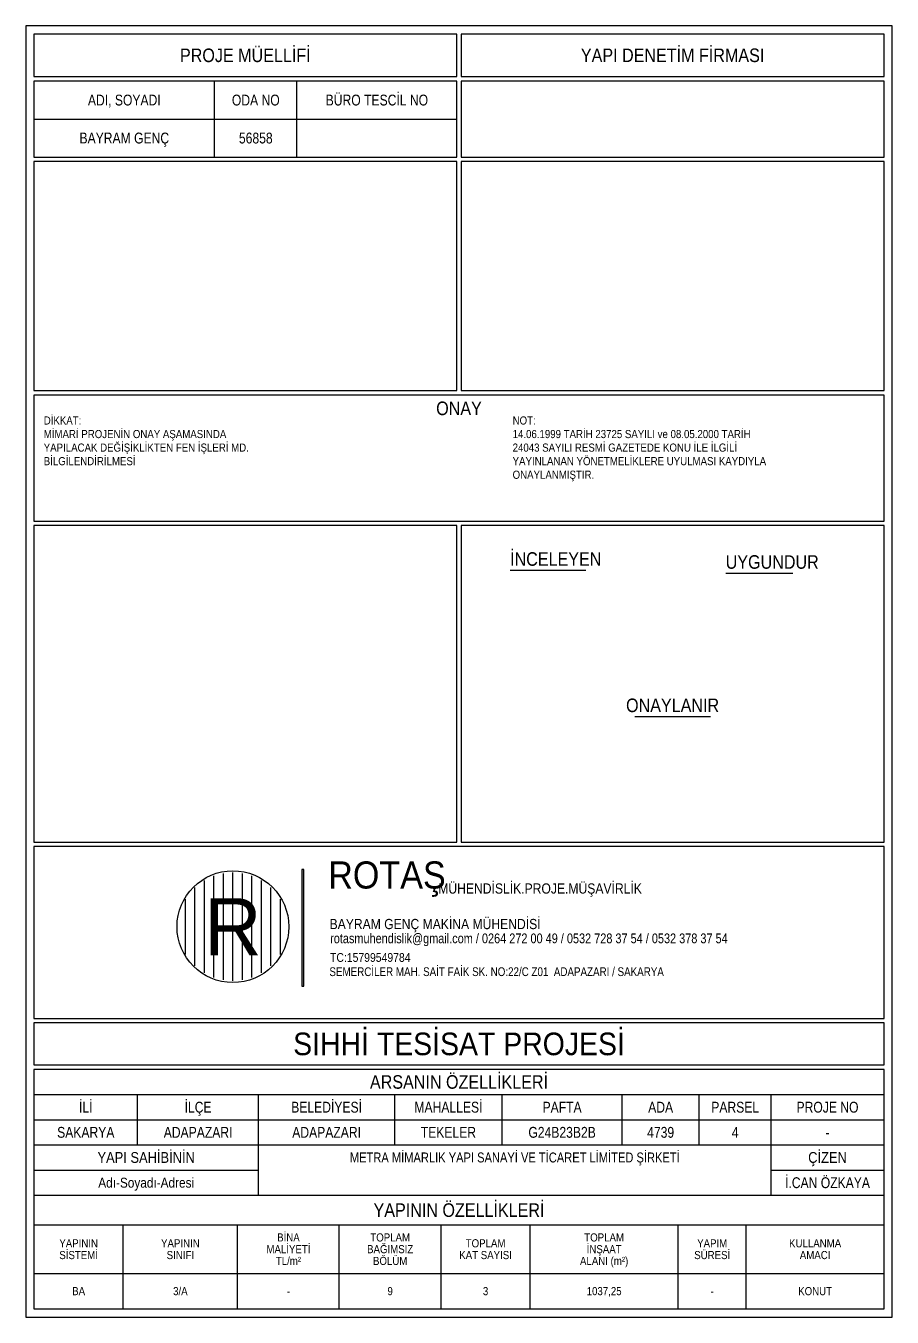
# Model space of a CAD drawing. Header units: centimetres. Extents: x 247352 to 270197, y -444050 to -441150.
# Drawn here: x 247352 to 248310, y -444050 to -442622 of the extents above; entities that cross this region are included whole.
import ezdxf
from ezdxf.enums import TextEntityAlignment as Align

# ---------------------------------------------------------------- set-up
doc = ezdxf.new("R2010")
doc.units = ezdxf.units.CM
for name, color, linetype in [('ROTAS-ANTET', 7, 'Continuous'), ('ROTAS-ANTET-INCE', 4, 'Continuous'), ('ROTAS-ANTET-LOGO', 5, 'Continuous'), ('ROTAS-ANTET-YAZI', 7, 'Continuous')]:
    doc.layers.add(name, color=color, linetype=linetype)
doc.styles.add('ROTAS', font='arial.ttf')

msp = doc.modelspace()

# ---------------------------------------------------------------- hatches: boundary and pattern name
at = {"layer": 'ROTAS-ANTET-LOGO'}
msp.add_hatch(color=256, dxfattribs=at).paths.add_polyline_path([(247657.2, -443683.8), (247659.4, -443683.8), (247659.4, -443555), (247657.2, -443555)])

# ---------------------------------------------------------------- linework, layer by layer
at = {"layer": 'ROTAS-ANTET'}
for p, q in [((247560.8, -442767.1), (247560.8, -442683.1)), ((247651.8, -442767.1), (247651.8, -442683.1)), ((247361, -443803.8), (248301, -443803.8)), ((247475.6, -443859.5), (247475.6, -443803.8)), ((247609.3, -443915.2), (247609.3, -443803.8)), ((247760, -443859.5), (247760, -443803.8)), ((247878.6, -443859.5), (247878.6, -443803.8)), ((248011.4, -443859.5), (248011.4, -443803.8)), ((248096.6, -443859.5), (248096.6, -443803.8)), ((248176.1, -443915.2), (248176.1, -443803.8)), ((247361, -443859.5), (248301, -443859.5)), ((248176.1, -443887.3), (248301, -443887.3)), ((247361, -443915.2), (248301, -443915.2)), ((247361, -443948), (248301, -443948)), ((247459.7, -444040.8), (247459.7, -443948)), ((247586.1, -444040.8), (247586.1, -443948)), ((247698.6, -444040.8), (247698.6, -443948)), ((247811.1, -444040.8), (247811.1, -443948)), ((247909.7, -444040.8), (247909.7, -443948)), ((248073.3, -444040.8), (248073.3, -443948)), ((248148.6, -444040.8), (248148.6, -443948))]:
    msp.add_line(p, q, dxfattribs=at)
for points in [[(247352, -444050), (248310, -444050), (248310, -442622), (247352, -442622)], [(247361, -442678.1), (247828.5, -442678.1), (247828.5, -442631.1), (247361, -442631.1)], [(247833.5, -442678.1), (248301, -442678.1), (248301, -442631.1), (247833.5, -442631.1)], [(247361, -442767.1), (247828.5, -442767.1), (247828.5, -442683.1), (247361, -442683.1)], [(247833.5, -442767.1), (248301, -442767.1), (248301, -442683.1), (247833.5, -442683.1)], [(247361, -443025.4), (247828.5, -443025.4), (247828.5, -442772.1), (247361, -442772.1)], [(247833.5, -443025.4), (248301, -443025.4), (248301, -442772.1), (247833.5, -442772.1)], [(247361, -443169.6), (248301, -443169.6), (248301, -443030.4), (247361, -443030.4)], [(247361, -443524.6), (247828.5, -443524.6), (247828.5, -443174.6), (247361, -443174.6)], [(247833.5, -443524.6), (248301, -443524.6), (248301, -443174.6), (247833.5, -443174.6)], [(247361, -443719.6), (248301, -443719.6), (248301, -443529.6), (247361, -443529.6)], [(247361, -443771), (248301, -443771), (248301, -443724.6), (247361, -443724.6)], [(247361, -444040.8), (248301, -444040.8), (248301, -443776), (247361, -443776)]]:
    msp.add_lwpolyline(points, close=True, dxfattribs=at)
at = {"layer": 'ROTAS-ANTET-INCE'}
for p, q in [((247361, -442725.1), (247828.5, -442725.1)), ((247887.5, -443224), (247971.2, -443224)), ((248125.9, -443227.3), (248200.3, -443227.3)), ((248025.4, -443385.8), (248109, -443385.8)), ((247560, -443674.3), (247560, -443562.1)), ((247570.5, -443677.1), (247570.5, -443559.3)), ((247581, -443678), (247581, -443558.4)), ((247591.5, -443677.1), (247591.5, -443559.3)), ((247602, -443674.3), (247602, -443562.1)), ((247539, -443661.5), (247539, -443574.9)), ((247549.5, -443669.4), (247549.5, -443567)), ((247612.5, -443669.4), (247612.5, -443567)), ((247623, -443661.5), (247623, -443574.9)), ((247528.5, -443648.8), (247528.5, -443587.6)), ((247633.5, -443648.8), (247633.5, -443587.6)), ((247361, -443831.7), (248301, -443831.7)), ((247361, -443887.3), (247609.3, -443887.3)), ((247361, -444001.6), (248301, -444001.6))]:
    msp.add_line(p, q, dxfattribs=at)
at = {"layer": 'ROTAS-ANTET-LOGO'}
msp.add_lwpolyline([(247657.2, -443683.8), (247659.4, -443683.8), (247659.4, -443555), (247657.2, -443555)], close=True, dxfattribs=at)
msp.add_circle((247581, -443618.2), 61.8, dxfattribs=at)

# ---------------------------------------------------------------- texts
at = {"layer": 'ROTAS-ANTET-LOGO', "style": 'ROTAS'}
msp.add_text('R', height=63, dxfattribs=at).set_placement((247581, -443618.2), align=Align.MIDDLE_CENTER)
at = {"layer": 'ROTAS-ANTET-YAZI', "style": 'ROTAS'}
for s, height, width, p in [('PROJE MÜELLİFİ', 15, 0.85, (247594.7, -442654.6)), ('YAPI DENETİM FİRMASI', 15, 0.85, (248067.2, -442654.6)), ('ADI, SOYADI', 12, 0.8, (247460.9, -442704.1)), ('ODA NO', 12, 0.8, (247606.3, -442704.1)), ('BÜRO TESCİL NO', 12, 0.8, (247740.2, -442704.1)), ('BAYRAM GENÇ', 12, 0.8, (247460.9, -442746.1)), ('56858', 12, 0.8, (247606.3, -442746.1)), ('ONAY', 15, 0.85, (247831, -443045)), ('SIHHİ TESİSAT PROJESİ', 25, 0.9, (247831, -443747.8)), ('ARSANIN ÖZELLİKLERİ', 15, 0.85, (247831, -443789.9)), ('İLİ', 12, 0.8, (247418.3, -443817.8)), ('İLÇE', 12, 0.8, (247542.5, -443817.8)), ('BELEDİYESİ', 12, 0.8, (247684.6, -443817.8)), ('MAHALLESİ', 12, 0.8, (247819.3, -443817.8)), ('PAFTA', 12, 0.8, (247945, -443817.8)), ('ADA', 12, 0.8, (248054, -443817.8)), ('PARSEL', 12, 0.8, (248136.4, -443817.8)), ('PROJE NO', 12, 0.8, (248238.5, -443817.8)), ('SAKARYA', 12, 0.8, (247418.3, -443845.6)), ('ADAPAZARI', 12, 0.8, (247542.5, -443845.6)), ('ADAPAZARI', 12, 0.8, (247684.6, -443845.6)), ('TEKELER', 12, 0.8, (247819.3, -443845.6)), ('G24B23B2B', 12, 0.8, (247945, -443845.6)), ('4739', 12, 0.8, (248054, -443845.6)), ('4', 12, 0.8, (248136.4, -443845.6)), ('-', 12, 0.8, (248238.5, -443845.6)), ('YAPI SAHİBİNİN', 12, 0.85, (247485.1, -443873.4)), ('METRA MİMARLIK YAPI SANAYİ VE TİCARET LİMİTED ŞİRKETİ', 11, 0.8, (247892.7, -443873.4)), ('ÇİZEN', 12, 0.85, (248238.5, -443873.4)), ('İ.CAN ÖZKAYA', 12, 0.8, (248238.5, -443901.3)), ('Adı-Soyadı-Adresi', 11, 0.85, (247485.1, -443901.3)), ('YAPININ ÖZELLİKLERİ', 15, 0.85, (247831, -443931.6)), ('YAPININ', 9, 0.85, (247410.4, -443968.3)), ('YAPININ', 9, 0.85, (247522.9, -443968.3)), ('BİNA', 9, 0.85, (247642.4, -443961.8)), ('TOPLAM', 9, 0.85, (247754.9, -443961.8)), ('TOPLAM', 9, 0.85, (247860.4, -443968.3)), ('TOPLAM', 9, 0.85, (247991.5, -443961.8)), ('YAPIM', 9, 0.85, (248111, -443968.3)), ('KULLANMA', 9, 0.85, (248224.8, -443968.3)), ('SİSTEMİ', 9, 0.85, (247410.4, -443981.3)), ('SINIFI', 9, 0.85, (247522.9, -443981.3)), ('MALİYETİ', 9, 0.85, (247642.4, -443974.8)), ('BAĞIMSIZ', 9, 0.85, (247754.9, -443974.8)), ('KAT SAYISI', 9, 0.85, (247860.4, -443981.3)), ('İNŞAAT', 9, 0.85, (247991.5, -443974.8)), ('SÜRESİ', 9, 0.85, (248111, -443981.3)), ('AMACI', 9, 0.85, (248224.8, -443981.3)), ('TL/m²', 9, 0.85, (247642.4, -443987.8)), ('BÖLÜM', 9, 0.85, (247754.9, -443987.8)), ('ALANI (m²)', 9, 0.85, (247991.5, -443987.8)), ('BA', 9, 0.85, (247410.4, -444021.2)), ('3/A', 9, 0.85, (247522.9, -444021.2)), ('-', 9, 0.85, (247642.4, -444021.2)), ('9', 9, 0.85, (247754.9, -444021.2)), ('3', 9, 0.85, (247860.4, -444021.2)), ('1037,25', 9, 0.85, (247991.5, -444021.2)), ('-', 9, 0.85, (248111, -444021.2)), ('KONUT', 9, 0.85, (248224.8, -444021.2))]:
    msp.add_text(s, height=height, dxfattribs=dict(at, width=width)).set_placement(p, align=Align.MIDDLE_CENTER)
for s, height, width, p in [('DİKKAT:', 9, 0.85, (247371.8, -443053.9)), ('NOT:', 9, 0.85, (247890.3, -443053.9)), ('MİMARİ PROJENİN ONAY AŞAMASINDA', 9, 0.85, (247371.8, -443068.9)), ('14.06.1999 TARİH 23725 SAYILI ve 08.05.2000 TARİH', 9, 0.85, (247890.3, -443068.9)), ('YAPILACAK DEĞİŞİKLİKTEN FEN İŞLERİ MD.', 9, 0.85, (247371.8, -443083.9)), ('24043 SAYILI RESMİ GAZETEDE KONU İLE İLGİLİ', 9, 0.85, (247890.3, -443083.9)), ('BİLGİLENDİRİLMESİ', 9, 0.85, (247371.8, -443098.9)), ('YAYINLANAN YÖNETMELİKLERE UYULMASI KAYDIYLA', 9, 0.85, (247890.3, -443098.9)), ('ONAYLANMIŞTIR.', 9, 0.85, (247890.3, -443113.9)), ('İNCELEYEN', 15, 0.85, (247887.5, -443204.1)), ('UYGUNDUR', 15, 0.85, (248125.9, -443207.4)), ('BAYRAM GENÇ MAKİNA MÜHENDİSİ', 11.3, 0.85, (247687.9, -443609.6)), ('rotasmuhendislik@gmail.com / 0264 272 00 49 / 0532 728 37 54 / 0532 378 37 54', 10.8, 0.8, (247688.5, -443625.7)), ('TC:15799549784', 9.7, 0.85, (247688.4, -443647.4)), ('SEMERCİLER MAH. SAİT FAİK SK. NO:22/C Z01  ADAPAZARI / SAKARYA', 9.7, 0.8, (247687.7, -443663.1))]:
    msp.add_text(s, height=height, dxfattribs=dict(at, width=width)).set_placement(p, align=Align.TOP_LEFT)
at = {"layer": 'ROTAS-ANTET-YAZI', "style": 'ROTAS', "width": 0.85}
msp.add_text('ONAYLANIR', height=15, dxfattribs=at).set_placement((248067.2, -443365.9), align=Align.TOP_CENTER)
at = {"layer": 'ROTAS-ANTET-YAZI', "style": 'ROTAS'}
for s, height, width, p in [('ROTAŞ', 30, 0.9, (247686.4, -443585)), ('MÜHENDİSLİK.PROJE.MÜŞAVİRLİK', 11.3, 0.85, (247808.1, -443585))]:
    msp.add_text(s, height=height, dxfattribs=dict(at, width=width)).set_placement(p, align=Align.BOTTOM_LEFT)

doc.saveas('drawing.dxf')
